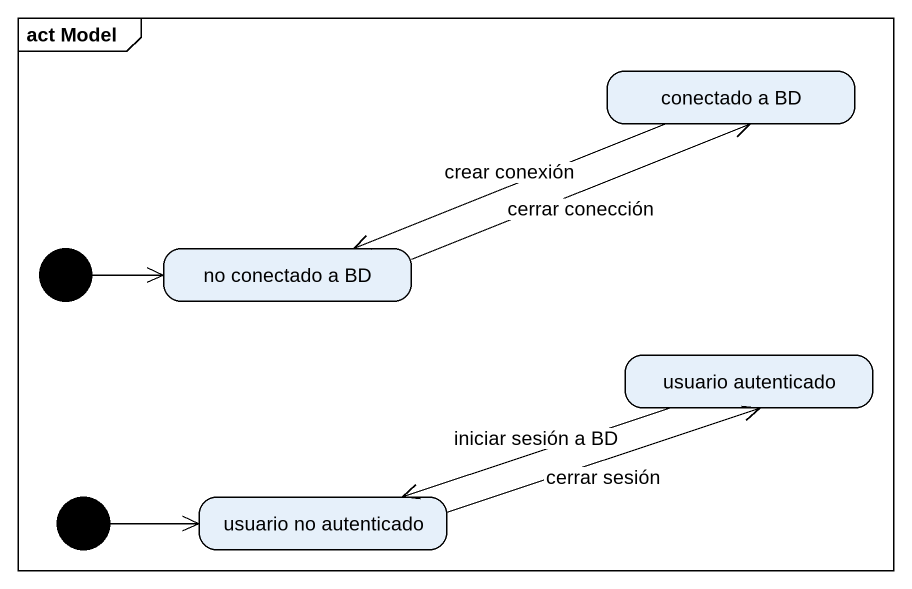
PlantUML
@startuml
mainframe act Model
hide empty description
state "conectado a BD" as conectado_a_BD
state initial1 <<start>>
state "no conectado a BD" as no_conectado_a_BD
state "usuario autenticado" as usuario_autenticado
state initial2 <<start>>
state "usuario no autenticado" as usuario_no_autenticado
conectado_a_BD -left-> no_conectado_a_BD : crear conexión
initial1 -right-> no_conectado_a_BD
no_conectado_a_BD -right-> conectado_a_BD : cerrar conección
usuario_autenticado -left-> usuario_no_autenticado : iniciar sesión a BD
initial2 -right-> usuario_no_autenticado
usuario_no_autenticado -right-> usuario_autenticado : cerrar sesión
@enduml
